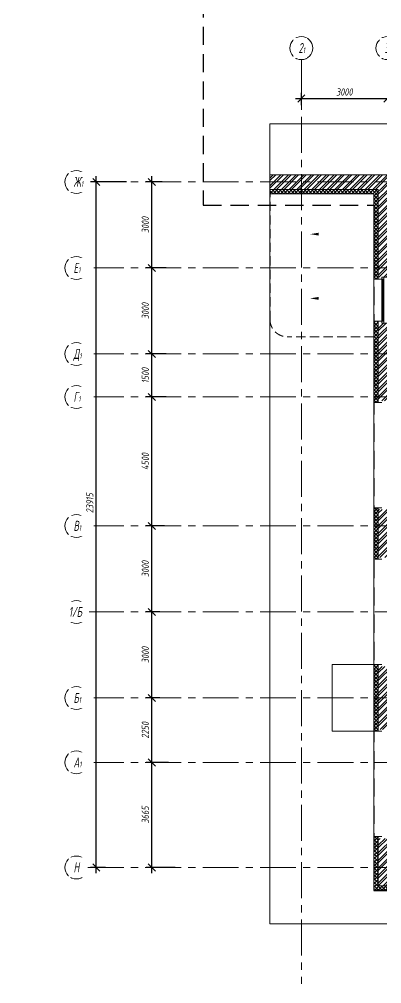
# Model space of a CAD drawing. Header units: millimetres. Extents: x 0 to 9491604, y -172998 to 295086.
# Drawn here: x 434488 to 447114, y -76678 to -43033 of the extents above; entities that cross this region are included whole.
import ezdxf
from ezdxf import colors
from ezdxf.entities.mleader import LeaderData, LeaderLine
from ezdxf.enums import TextEntityAlignment as Align
from ezdxf.math import Vec2, Vec3

# ---------------------------------------------------------------- set-up
doc = ezdxf.new("R2018")
doc.units = ezdxf.units.MM
for name, pattern in [('ADSK_Штриховая_ш2 п1', [3, 2, -1]), ('CENTER', [2, 1.25, -0.25, 0.25, -0.25]), ('DASHED', [19.05, 12.7, -6.35])]:
    doc.linetypes.add(name, pattern=pattern)
doc.layers.add('АР_Граница ПБ', color=7, linetype='Continuous', lineweight=53, true_color=0xf60404)
for name, color, linetype, lineweight in [('АР_Маркер экспликации', 239, 'Continuous', 13), ('АР_Навесной фасад', 250, 'Continuous', 5), ('АР_Номер помещения', 250, 'Continuous', 9), ('АР_Оси', 7, 'Continuous', 25), ('АР_Оси размеры', 164, 'Continuous', 9), ('АР_Отметки', 7, 'Continuous', 5), ('АР_Сущ Несущая стена', 250, 'Continuous', 50), ('АР_Утеплитель', 250, 'Continuous', 13), ('АР_Штриховка кирпич', 250, 'Continuous', 9), ('Контунр козырька', 250, 'ADSK_Штриховая_ш2 п1', 30)]:
    doc.layers.add(name, color=color, linetype=linetype, lineweight=lineweight)
doc.layers.add('АР_Названия помещений', color=124, linetype='Continuous', lineweight=5, plot=False)
doc.layers.add('АР_Помещения_площадь', color=19, linetype='Continuous', lineweight=9, plot=False)
doc.layers.add('АР_новое окно', color=160, linetype='Continuous')
doc.layers.add('АР_Площадь контур', color=7, linetype='Continuous', lineweight=30, true_color=0xff9ee7, plot=False)
doc.styles.add('ISOCPEUR', font='', dxfattribs={"height": 250})
doc.styles.get("Standard").update_dxf_attribs({"font": 'GOST.TTF'})
doc.styles.add('ГОСТ 2.304', font='CS_Gost2304.shx', dxfattribs={"oblique": 10})
doc.styles.get('ISOCPEUR').set_extended_font_data('ISOCPEUR', italic=True)
doc.dimstyles.new('СПДС', dxfattribs={"dimscale": 100, "dimtxt": 2.5, "dimasz": 2.5, "dimexe": 2, "dimexo": 0.625, "dimgap": 1, "dimtad": 1, "dimdec": 0, "dimrnd": 5, "dimtxsty": 'ГОСТ 2.304', "dimblk": 'OBLIQUE', "dimblk1": 'OBLIQUE', "dimblk2": 'OBLIQUE', "dimcen": 2.5, "dimdle": 2, "dimadec": 0, "dimazin": 2, "dimtfac": 0.75, "dimtdec": 4, "dimtmove": 1, "dimatfit": 3, "dimfxl": 1, "dimtfill": 1, "dimtolj": 1, "dimarcsym": 1})
pattern_1 = [(45, (-503931.1, 9514.15), (-132.58252, 132.58252), []), (45, (-503842.72, 9514.15), (-132.58252, 132.58252), [])]

# ---------------------------------------------------------------- blocks, each defined once
blk = doc.blocks.new('*U275')
at = {"layer": 'АР_новое окно', "lineweight": 9}
for p, q in [((0, 1600), (-70, 1600)), ((-70, 1600), (-70, 0)), ((-70, 0), (-70, 1600)), ((0, 1530), (-70, 1530)), ((-35, 1530), (-35, 70)), ((0, 1600), (0, 0)), ((0, 70), (-70, 70)), ((0, 0), (-70, 0))]:
    blk.add_line(p, q, dxfattribs=at)
blk = doc.blocks.new('_Oblique')
at = {"color": 0, "linetype": 'ByBlock', "lineweight": -2}
blk.add_line((-0.5, -0.5), (0.5, 0.5), dxfattribs=at)
blk = doc.blocks.new('*D159')
at = {"layer": 'Defpoints', "color": 0, "ltscale": 100, "transparency": 16777216}
for p in [(439103, -68958), (439752, -68958), (439982, -72623)]:
    blk.add_point(p, dxfattribs=at)
at = {"layer": 'АР_Оси размеры', "color": 0, "lineweight": -2, "ltscale": 100, "transparency": 16777216}
for p, q in [((439689, -68958), (438903, -68958)), ((439103, -72823), (439103, -68758)), ((439919, -72623), (438903, -72623))]:
    blk.add_line(p, q, dxfattribs=at)
at = {"layer": 'АР_Оси размеры', "color": 0, "lineweight": -2, "ltscale": 100, "transparency": 16777216, "xscale": 250, "yscale": 250, "zscale": 250}
for p, rotation in [((439103, -68958), 90), ((439103, -72623), 270)]:
    blk.add_blockref('_Oblique', p, dxfattribs=dict(at, rotation=rotation))
at = {"layer": 'АР_Оси размеры', "color": 0, "lineweight": 9, "ltscale": 100, "transparency": 16777216, "insert": (438878, -70790), "char_height": 250, "attachment_point": 5, "rotation": 90, "style": 'ГОСТ 2.304', "bg_fill": 3, "box_fill_scale": 1.1, "bg_fill_color": 256, "bg_fill_true_color": 13158600, "bg_fill_transparency": 0}
blk.add_mtext('\\A1;3665', dxfattribs=at)
blk = doc.blocks.new('*D160')
at = {"layer": 'Defpoints', "color": 0, "ltscale": 100, "transparency": 16777216}
for p in [(439103, -66708), (439445, -66708), (439752, -68958)]:
    blk.add_point(p, dxfattribs=at)
at = {"layer": 'АР_Оси размеры', "color": 0, "lineweight": -2, "ltscale": 100, "transparency": 16777216}
for p, q in [((439103, -69158), (439103, -66508)), ((439382, -66708), (438903, -66708)), ((439689, -68958), (438903, -68958))]:
    blk.add_line(p, q, dxfattribs=at)
at = {"layer": 'АР_Оси размеры', "color": 0, "lineweight": -2, "ltscale": 100, "transparency": 16777216, "xscale": 250, "yscale": 250, "zscale": 250}
for p, rotation in [((439103, -66708), 90), ((439103, -68958), 270)]:
    blk.add_blockref('_Oblique', p, dxfattribs=dict(at, rotation=rotation))
at = {"layer": 'АР_Оси размеры', "color": 0, "lineweight": 9, "ltscale": 100, "transparency": 16777216, "insert": (438878, -67833), "char_height": 250, "attachment_point": 5, "rotation": 90, "style": 'ГОСТ 2.304', "bg_fill": 3, "box_fill_scale": 1.1, "bg_fill_color": 256, "bg_fill_true_color": 13158600, "bg_fill_transparency": 0}
blk.add_mtext('\\A1;2250', dxfattribs=at)
blk = doc.blocks.new('*D161')
at = {"layer": 'Defpoints', "color": 0, "ltscale": 100, "transparency": 16777216}
for p in [(439103, -63708), (439445, -63708), (439445, -66708)]:
    blk.add_point(p, dxfattribs=at)
at = {"layer": 'АР_Оси размеры', "color": 0, "lineweight": -2, "ltscale": 100, "transparency": 16777216}
for p, q in [((439103, -66908), (439103, -63508)), ((439382, -63708), (438903, -63708)), ((439382, -66708), (438903, -66708))]:
    blk.add_line(p, q, dxfattribs=at)
at = {"layer": 'АР_Оси размеры', "color": 0, "lineweight": -2, "ltscale": 100, "transparency": 16777216, "xscale": 250, "yscale": 250, "zscale": 250}
for p, rotation in [((439103, -63708), 90), ((439103, -66708), 270)]:
    blk.add_blockref('_Oblique', p, dxfattribs=dict(at, rotation=rotation))
at = {"layer": 'АР_Оси размеры', "color": 0, "lineweight": 9, "ltscale": 100, "transparency": 16777216, "insert": (438878, -65208), "char_height": 250, "attachment_point": 5, "rotation": 90, "style": 'ГОСТ 2.304', "bg_fill": 3, "box_fill_scale": 1.1, "bg_fill_color": 256, "bg_fill_true_color": 13158600, "bg_fill_transparency": 0}
blk.add_mtext('\\A1;3000', dxfattribs=at)
blk = doc.blocks.new('*D162')
at = {"layer": 'Defpoints', "color": 0, "ltscale": 100, "transparency": 16777216}
for p in [(439103, -60708), (439612, -60708), (439445, -63708)]:
    blk.add_point(p, dxfattribs=at)
at = {"layer": 'АР_Оси размеры', "color": 0, "lineweight": -2, "ltscale": 100, "transparency": 16777216}
for p, q in [((439103, -63908), (439103, -60508)), ((439549, -60708), (438903, -60708)), ((439382, -63708), (438903, -63708))]:
    blk.add_line(p, q, dxfattribs=at)
at = {"layer": 'АР_Оси размеры', "color": 0, "lineweight": -2, "ltscale": 100, "transparency": 16777216, "xscale": 250, "yscale": 250, "zscale": 250}
for p, rotation in [((439103, -60708), 90), ((439103, -63708), 270)]:
    blk.add_blockref('_Oblique', p, dxfattribs=dict(at, rotation=rotation))
at = {"layer": 'АР_Оси размеры', "color": 0, "lineweight": 9, "ltscale": 100, "transparency": 16777216, "insert": (438878, -62208), "char_height": 250, "attachment_point": 5, "rotation": 90, "style": 'ГОСТ 2.304', "bg_fill": 3, "box_fill_scale": 1.1, "bg_fill_color": 256, "bg_fill_true_color": 13158600, "bg_fill_transparency": 0}
blk.add_mtext('\\A1;3000', dxfattribs=at)
blk = doc.blocks.new('*D163')
at = {"layer": 'Defpoints', "color": 0, "ltscale": 100, "transparency": 16777216}
for p in [(439103, -56208), (439666, -56208), (439612, -60708)]:
    blk.add_point(p, dxfattribs=at)
at = {"layer": 'АР_Оси размеры', "color": 0, "lineweight": -2, "ltscale": 100, "transparency": 16777216}
for p, q in [((439103, -60908), (439103, -56008)), ((439603, -56208), (438903, -56208)), ((439549, -60708), (438903, -60708))]:
    blk.add_line(p, q, dxfattribs=at)
at = {"layer": 'АР_Оси размеры', "color": 0, "lineweight": -2, "ltscale": 100, "transparency": 16777216, "xscale": 250, "yscale": 250, "zscale": 250}
for p, rotation in [((439103, -56208), 90), ((439103, -60708), 270)]:
    blk.add_blockref('_Oblique', p, dxfattribs=dict(at, rotation=rotation))
at = {"layer": 'АР_Оси размеры', "color": 0, "lineweight": 9, "ltscale": 100, "transparency": 16777216, "insert": (438878, -58458), "char_height": 250, "attachment_point": 5, "rotation": 90, "style": 'ГОСТ 2.304', "bg_fill": 3, "box_fill_scale": 1.1, "bg_fill_color": 256, "bg_fill_true_color": 13158600, "bg_fill_transparency": 0}
blk.add_mtext('\\A1;4500', dxfattribs=at)
blk = doc.blocks.new('*D164')
at = {"layer": 'Defpoints', "color": 0, "ltscale": 100, "transparency": 16777216}
for p in [(439103, -54708), (439666, -54708), (439666, -56208)]:
    blk.add_point(p, dxfattribs=at)
at = {"layer": 'АР_Оси размеры', "color": 0, "lineweight": -2, "ltscale": 100, "transparency": 16777216}
for p, q in [((439603, -54708), (438903, -54708)), ((439103, -56408), (439103, -54508)), ((439603, -56208), (438903, -56208))]:
    blk.add_line(p, q, dxfattribs=at)
at = {"layer": 'АР_Оси размеры', "color": 0, "lineweight": -2, "ltscale": 100, "transparency": 16777216, "xscale": 250, "yscale": 250, "zscale": 250}
for p, rotation in [((439103, -54708), 90), ((439103, -56208), 270)]:
    blk.add_blockref('_Oblique', p, dxfattribs=dict(at, rotation=rotation))
at = {"layer": 'АР_Оси размеры', "color": 0, "lineweight": 9, "ltscale": 100, "transparency": 16777216, "insert": (438878, -55458), "char_height": 250, "attachment_point": 5, "rotation": 90, "style": 'ГОСТ 2.304', "bg_fill": 3, "box_fill_scale": 1.1, "bg_fill_color": 256, "bg_fill_true_color": 13158600, "bg_fill_transparency": 0}
blk.add_mtext('\\A1;1500', dxfattribs=at)
blk = doc.blocks.new('*D165')
at = {"layer": 'Defpoints', "color": 0, "ltscale": 100, "transparency": 16777216}
for p in [(439103, -51708), (439526, -51708), (439666, -54708)]:
    blk.add_point(p, dxfattribs=at)
at = {"layer": 'АР_Оси размеры', "color": 0, "lineweight": -2, "ltscale": 100, "transparency": 16777216}
for p, q in [((439464, -51708), (438903, -51708)), ((439103, -54908), (439103, -51508)), ((439603, -54708), (438903, -54708))]:
    blk.add_line(p, q, dxfattribs=at)
at = {"layer": 'АР_Оси размеры', "color": 0, "lineweight": -2, "ltscale": 100, "transparency": 16777216, "xscale": 250, "yscale": 250, "zscale": 250}
for p, rotation in [((439103, -51708), 90), ((439103, -54708), 270)]:
    blk.add_blockref('_Oblique', p, dxfattribs=dict(at, rotation=rotation))
at = {"layer": 'АР_Оси размеры', "color": 0, "lineweight": 9, "ltscale": 100, "transparency": 16777216, "insert": (438878, -53208), "char_height": 250, "attachment_point": 5, "rotation": 90, "style": 'ГОСТ 2.304', "bg_fill": 3, "box_fill_scale": 1.1, "bg_fill_color": 256, "bg_fill_true_color": 13158600, "bg_fill_transparency": 0}
blk.add_mtext('\\A1;3000', dxfattribs=at)
blk = doc.blocks.new('*D166')
at = {"layer": 'Defpoints', "color": 0, "ltscale": 100, "transparency": 16777216}
for p in [(439103, -48708), (439526, -48708), (439666, -51708)]:
    blk.add_point(p, dxfattribs=at)
at = {"layer": 'АР_Оси размеры', "color": 0, "lineweight": -2, "ltscale": 100, "transparency": 16777216}
for p, q in [((439464, -48708), (438903, -48708)), ((439103, -51908), (439103, -48508)), ((439603, -51708), (438903, -51708))]:
    blk.add_line(p, q, dxfattribs=at)
at = {"layer": 'АР_Оси размеры', "color": 0, "lineweight": -2, "ltscale": 100, "transparency": 16777216, "xscale": 250, "yscale": 250, "zscale": 250}
for p, rotation in [((439103, -48708), 90), ((439103, -51708), 270)]:
    blk.add_blockref('_Oblique', p, dxfattribs=dict(at, rotation=rotation))
at = {"layer": 'АР_Оси размеры', "color": 0, "lineweight": 9, "ltscale": 100, "transparency": 16777216, "insert": (438878, -50208), "char_height": 250, "attachment_point": 5, "rotation": 90, "style": 'ГОСТ 2.304', "bg_fill": 3, "box_fill_scale": 1.1, "bg_fill_color": 256, "bg_fill_true_color": 13158600, "bg_fill_transparency": 0}
blk.add_mtext('\\A1;3000', dxfattribs=at)
blk = doc.blocks.new('*D167')
at = {"layer": 'Defpoints', "color": 0, "ltscale": 100, "transparency": 16777216}
for p in [(447315, -44826), (444315, -46089), (447315, -45795)]:
    blk.add_point(p, dxfattribs=at)
at = {"layer": 'АР_Оси размеры', "color": 0, "lineweight": -2, "ltscale": 100, "transparency": 16777216}
for p, q in [((447315, -44888), (447315, -45995)), ((444315, -46027), (444315, -45595)), ((444115, -45795), (447515, -45795))]:
    blk.add_line(p, q, dxfattribs=at)
at = {"layer": 'АР_Оси размеры', "color": 0, "lineweight": -2, "ltscale": 100, "transparency": 16777216, "xscale": 250, "yscale": 250, "zscale": 250, "rotation": 180}
blk.add_blockref('_Oblique', (444315, -45795), dxfattribs=at)
at = {"layer": 'АР_Оси размеры', "color": 0, "lineweight": -2, "ltscale": 100, "transparency": 16777216, "xscale": 250, "yscale": 250, "zscale": 250}
blk.add_blockref('_Oblique', (447315, -45795), dxfattribs=at)
at = {"layer": 'АР_Оси размеры', "color": 0, "lineweight": 9, "ltscale": 100, "transparency": 16777216, "insert": (445815, -45570), "char_height": 250, "attachment_point": 5, "style": 'ГОСТ 2.304', "bg_fill": 3, "box_fill_scale": 1.1, "bg_fill_color": 256, "bg_fill_true_color": 13158600, "bg_fill_transparency": 0}
blk.add_mtext('\\A1;3000', dxfattribs=at)
blk = doc.blocks.new('_DotSmall')
at = {"color": 0, "linetype": 'ByBlock', "const_width": 0.5}
blk.add_lwpolyline([(-0.0625, 0, 1), (0.0625, 0, 1)], format="xyb", close=True, dxfattribs=at)
blk = doc.blocks.new('*D173')
at = {"layer": 'Defpoints', "color": 0, "ltscale": 100, "transparency": 16777216}
for p in [(437170, -48708), (438289, -48708), (437549, -72623)]:
    blk.add_point(p, dxfattribs=at)
at = {"layer": 'АР_Оси размеры', "color": 0, "lineweight": -2, "ltscale": 100, "transparency": 16777216}
for p, q in [((438227, -48708), (436970, -48708)), ((437170, -72823), (437170, -48508)), ((437487, -72623), (436970, -72623))]:
    blk.add_line(p, q, dxfattribs=at)
at = {"layer": 'АР_Оси размеры', "color": 0, "lineweight": -2, "ltscale": 100, "transparency": 16777216, "xscale": 250, "yscale": 250, "zscale": 250}
for p, rotation in [((437170, -48708), 90), ((437170, -72623), 270)]:
    blk.add_blockref('_Oblique', p, dxfattribs=dict(at, rotation=rotation))
at = {"layer": 'АР_Оси размеры', "color": 0, "lineweight": 9, "ltscale": 100, "transparency": 16777216, "insert": (436945, -59912), "char_height": 250, "attachment_point": 5, "rotation": 90, "style": 'ГОСТ 2.304', "bg_fill": 3, "box_fill_scale": 1.1, "bg_fill_color": 256, "bg_fill_true_color": 13158600, "bg_fill_transparency": 0}
blk.add_mtext('\\A1;23915', dxfattribs=at)
blk = doc.blocks.new('*U154')
at = {"layer": 'АР_Граница ПБ', "color": 18, "linetype": 'DASHED', "lineweight": 30, "ltscale": 50, "true_color": 0x000000}
blk.add_lwpolyline([(5716, 10401, 0.157896), (8648, 16439), (38244, 16439), (38244, 19569), (41754, 19569), (41754, 30409), (15745, 30409), (15745, 33919), (6404, 33919), (6404, 30409), (-756, 30409), (-756, 33409), (-11596, 33409), (-11596, 29855, 0.334723), (-20031, 21409), (-23596, 21409), (-23596, 7563), (-17656, 7568), (-17656, -16340), (-10047, -16340)], format="xyb", dxfattribs=at)
blk = doc.blocks.new('*U249')
at = {"color": 7, "style": 'ISOCPEUR', "width": 0.7, "flags": 1}
blk.add_attdef('КАТЕГОРИЯ', (-499, -2092), '', height=250, dxfattribs=at)
at = {"layer": 'АР_Номер помещения', "color": 7, "style": 'ISOCPEUR', "width": 0.7}
blk.add_attdef('НОМЕР_ПОМЕЩЕНИЯ', text='', height=300, dxfattribs=at).set_placement((-14595, 10538), align=Align.MIDDLE_CENTER)
at = {"layer": 'АР_Помещения_площадь', "color": 7, "style": 'ISOCPEUR', "width": 0.7}
blk.add_attdef('ПЛОЩАДЬ_ПОМЕЩЕНИЯ', text='', height=200, dxfattribs=at).set_placement((-16735, 6522), align=Align.MIDDLE_RIGHT)
at = {"layer": 'АР_Помещения_площадь', "color": 7, "lineweight": 30, "width": 0.7, "flags": 104}
blk.add_attdef('ИМЯ_ПОМЕЩЕНИЯ', text='', height=100, dxfattribs=at).set_placement((158, 1217), align=Align.MIDDLE_CENTER)
blk = doc.blocks.new('*U286')
at = {"color": 7, "style": 'ISOCPEUR', "width": 0.7, "flags": 1}
blk.add_attdef('КАТЕГОРИЯ', (-499, -2092), '', height=250, dxfattribs=at)
at = {"layer": 'АР_Номер помещения', "color": 7, "style": 'ISOCPEUR', "width": 0.7}
blk.add_attdef('НОМЕР_ПОМЕЩЕНИЯ', text='', height=300, dxfattribs=at).set_placement((-12706, 14289), align=Align.MIDDLE_CENTER)
at = {"layer": 'АР_Помещения_площадь', "color": 7, "style": 'ISOCPEUR', "width": 0.7}
blk.add_attdef('ПЛОЩАДЬ_ПОМЕЩЕНИЯ', text='', height=200, dxfattribs=at).set_placement((-12402, 13467), align=Align.MIDDLE_RIGHT)
at = {"layer": 'АР_Помещения_площадь', "color": 7, "lineweight": 30, "width": 0.7, "flags": 104}
blk.add_attdef('ИМЯ_ПОМЕЩЕНИЯ', text='', height=100, dxfattribs=at).set_placement((158, 1217), align=Align.MIDDLE_CENTER)
blk = doc.blocks.new('АР план')
at = {"layer": 'АР_Утеплитель', "lineweight": 9, "ltscale": 100}
h = blk.add_hatch(dxfattribs=at)
h.set_pattern_fill('ANSI37', color=256, scale=700)
h.set_pattern_definition([(45, (-529044.6, -16206.11), (-61.871843, 61.871843), []), (135, (-529044.6, -16206.11), (-61.871843, -61.871843), [])])
h.paths.add_polyline_path([(443220.9, -48968), (443220.9, -49118), (446845.4, -49118), (446845.4, -52098.3), (446995.4, -52098.3), (446995.4, -48968)])
h = blk.add_hatch(dxfattribs=at)
h.set_pattern_fill('ANSI37', color=256, scale=700)
h.set_pattern_definition([(45, (-529044.6, -20510.82), (-61.871843, 61.871843), []), (135, (-529044.6, -20510.82), (-61.871843, -61.871843), [])])
h.paths.add_polyline_path([(446995.4, -53568.3), (446995.4, -56403), (446845.4, -56403), (446845.4, -53568.3)])
h = blk.add_hatch(dxfattribs=at)
h.set_pattern_fill('ANSI37', color=256, scale=700)
h.set_pattern_definition([(45, (-529044.6, -25980.82), (-61.871843, 61.871843), []), (135, (-529044.6, -25980.82), (-61.871843, -61.871843), [])])
h.paths.add_polyline_path([(446995.4, -60073), (446995.4, -61873), (446845.4, -61873), (446845.4, -60073)])
h = blk.add_hatch(dxfattribs=at)
h.set_pattern_fill('ANSI37', color=256, scale=700)
h.set_pattern_definition([(45, (-529044.6, -31980.82), (-61.871843, 61.871843), []), (135, (-529044.6, -31980.82), (-61.871843, -61.871843), [])])
h.paths.add_polyline_path([(446995.4, -65543), (446995.4, -67873), (446845.4, -67873), (446845.4, -65543)])
h = blk.add_hatch(dxfattribs=at)
h.set_pattern_fill('ANSI37', color=256, scale=700)
h.set_pattern_definition([(45, (-497351.07, -50949.43), (-61.871843, 61.871843), []), (135, (-497351.07, -50949.43), (-61.871843, -61.871843), [])])
h.paths.add_polyline_path([(453845.6, -74586.1), (453995.6, -74586.1), (453995.6, -73263), (446995.4, -73263), (446995.4, -71543), (446845.4, -71543), (446845.4, -73413), (453845.6, -73413)])
at = {"layer": 'АР_Штриховка кирпич', "lineweight": 9, "ltscale": 100}
h = blk.add_hatch(dxfattribs=at)
h.set_pattern_fill('ANSI32', color=256, scale=500)
h.set_pattern_definition(pattern_1)
h.paths.add_polyline_path([(443220.9, -48458), (443220.9, -48468.2), (443220.9, -48468.2), (443220.9, -48968), (446995.4, -48968), (446995.5, -48968), (447635.5, -48968), (447635.4, -48458)])
h = blk.add_hatch(dxfattribs=at)
h.set_pattern_fill('ANSI32', color=256, scale=500)
h.set_pattern_definition(pattern_1)
h.paths.add_polyline_path([(447635.5, -48966.1), (446995.5, -48966.1), (446995.4, -52033.3), (447635.4, -52033.3)])
h = blk.add_hatch(dxfattribs=at)
h.set_pattern_fill('ANSI32', color=256, scale=500)
h.set_pattern_definition(pattern_1)
h.paths.add_polyline_path([(447635.4, -53633.3), (446995.4, -53633.3), (446995.5, -56338), (447635.5, -56338)])
h = blk.add_hatch(dxfattribs=at)
h.set_pattern_fill('ANSI32', color=256, scale=500)
h.set_pattern_definition(pattern_1)
h.paths.add_polyline_path([(447635.4, -60138), (446995.4, -60138), (446995.4, -61808), (447635.4, -61808)])
h = blk.add_hatch(dxfattribs=at)
h.set_pattern_fill('ANSI32', color=256, scale=500)
h.set_pattern_definition(pattern_1)
h.paths.add_polyline_path([(447635.4, -65608), (446995.4, -65608), (446995.4, -67808), (447635.4, -67808)])
h = blk.add_hatch(dxfattribs=at)
h.set_pattern_fill('ANSI32', color=256, scale=500)
h.set_pattern_definition(pattern_1)
h.paths.add_polyline_path([(447635.3, -71608), (446995.4, -71608), (446995.4, -73263), (453995.6, -73263), (453995.6, -72623), (447635.4, -72623)])
at = {"linetype": 'Continuous', "lineweight": 9}
for points in [[(445247.8, -50528.6, 0, 0, 0), (444618.8, -50528.6, 0, 100, 0), (444918.8, -50528.6, 100, 100, 0)], [(445247.8, -52769.8, 0, 0, 0), (444618.8, -52769.8, 0, 100, 0), (444918.8, -52769.8, 100, 100, 0)]]:
    blk.add_lwpolyline(points, format="xyseb", dxfattribs=at)
at = {"layer": 'Defpoints', "color": 18, "lineweight": 9, "ltscale": 100, "true_color": 0x000000}
blk.add_lwpolyline([(453115.5, -46683.2), (443220.9, -46683.2), (443220.9, -74586.1), (471514.2, -74586.1), (471514.2, -46683.2), (453235.5, -46683.2)], dxfattribs=at)
at = {"layer": 'АР_Навесной фасад', "lineweight": 9, "ltscale": 100}
for p, q in [((446835.4, -73423), (453835.6, -73423)), ((446845.4, -73413), (453845.6, -73413))]:
    blk.add_line(p, q, dxfattribs=at)
for points in [[(446995.4, -52098.3), (446835.4, -52098.3)], [(446995.4, -53568.3), (446835.4, -53568.3)], [(446995.4, -56403), (446835.4, -56403)], [(446995.4, -60073), (446835.4, -60073)], [(446995.4, -61873), (446835.4, -61873)], [(446995.4, -65543), (446835.4, -65543)], [(446995.4, -67873), (446835.4, -67873)], [(446995.4, -71543), (446835.4, -71543)]]:
    blk.add_lwpolyline(points, dxfattribs=at)
at = {"layer": 'АР_новое окно', "lineweight": 9, "ltscale": 100}
for p, q in [((443220.9, -49118), (446845.4, -49118)), ((446845.4, -52098.3), (446845.4, -49118)), ((443220.9, -49128), (446835.4, -49128)), ((446835.4, -73423), (446835.4, -49128)), ((446845.4, -56403), (446845.4, -53568.3)), ((446845.4, -61873), (446845.4, -60073)), ((446845.4, -67873), (446845.4, -65543)), ((446845.4, -73413), (446845.4, -71543))]:
    blk.add_line(p, q, dxfattribs=at)
at = {"layer": 'АР_Оси', "linetype": 'CENTER', "lineweight": 9, "ltscale": 1000}
for p, q in [((444315.5, -44438.8), (444315.5, -76677.8)), ((436877, -48708), (471514.2, -48708)), ((436877, -51708), (471514.2, -51708)), ((436877, -54708), (471514.2, -54708)), ((436877, -56208), (471514.2, -56208)), ((436877, -60708), (471514.2, -60708)), ((436877, -63708), (471514.2, -63708)), ((436877, -66708), (471514.2, -66708)), ((436877, -68958), (471514.2, -68958))]:
    blk.add_line(p, q, dxfattribs=at)
at = {"layer": 'АР_Оси', "lineweight": 9, "ltscale": 0.5}
for centre in [(444315.5, -44038.8), (447315.5, -44038.8), (436477, -48708), (436477, -51708), (436477, -54708), (436477, -56208), (436477, -60708), (436477, -63708), (436477, -66708), (436477, -68958), (436477, -72623)]:
    blk.add_circle(centre, 400, dxfattribs=at)
at = {"layer": 'АР_Площадь контур', "lineweight": 9}
blk.add_lwpolyline([(449171.5, -46683.2), (449171.5, -47737.9), (447515.4, -47738), (447515.4, -48458), (443220.9, -48458)], dxfattribs=at)
at = {"layer": 'АР_Сущ Несущая стена', "lineweight": 9, "ltscale": 100}
for p, q in [((443220.9, -48458), (447635.4, -48458)), ((443220.9, -48968), (446995.4, -48968)), ((446995.4, -51938), (446995.4, -48968)), ((446995.4, -51623.9), (446995.4, -52098.3)), ((447114.3, -52098.3), (446995.4, -52098.3)), ((447114.3, -52033.3), (447635.4, -52033.3)), ((447114.3, -52098.3), (447114.3, -52033.3)), ((446995.4, -56403), (446995.4, -53568.3)), ((447114.3, -53568.3), (446995.4, -53568.3)), ((447114.3, -53633.3), (447114.3, -53568.3)), ((447114.3, -53633.3), (447635.4, -53633.3)), ((447114.3, -56403), (446995.4, -56403)), ((446995.4, -61873), (446995.4, -60073)), ((447114.3, -60073), (446995.4, -60073)), ((447114.3, -61873), (446995.4, -61873)), ((446995.4, -67873), (446995.4, -65543)), ((447114.3, -65543), (446995.4, -65543)), ((447114.3, -67873), (446995.4, -67873)), ((446995.4, -73263), (446995.4, -71543)), ((447114.3, -71543), (446995.4, -71543)), ((446995.4, -73263), (453995.6, -73263))]:
    blk.add_line(p, q, dxfattribs=at)
at = {"layer": 'АР_Сущ Несущая стена', "color": 4, "lineweight": 9, "ltscale": 100}
blk.add_line((447114.3, -53633.3), (447114.3, -52033.3), dxfattribs=at)
at = {"layer": 'АР_Утеплитель', "lineweight": 9, "ltscale": 0.25}
blk.add_lwpolyline([(446835.4, -67873), (445385.2, -67872.8), (445385.4, -65542.8), (446835.4, -65543)], dxfattribs=at)
blk.add_lwpolyline([(446835.4, -67873), (445385.2, -67872.8), (445385.4, -65542.8), (446835.4, -65543)], dxfattribs=at)
at = {"layer": 'Контунр козырька', "linetype": 'DASHED', "lineweight": 9, "ltscale": 25}
for points in [[(443223.4, -53525.2), (443223.4, -49128)], [(446835.4, -54108.2), (443823.4, -54108.2)]]:
    blk.add_lwpolyline(points, dxfattribs=at)
blk.add_arc((443823.4, -53508.2), 600, 180, 270, dxfattribs=at)
at = {"layer": 'АР_новое окно', "lineweight": 9, "xscale": -1, "rotation": 180}
blk.add_blockref('*U275', (447184.3, -52033.3), dxfattribs=at)
at = {"layer": 'АР_Оси', "lineweight": 9, "char_height": 350, "attachment_point": 1, "line_spacing_factor": 1.149209, "style": 'ГОСТ 2.304', "bg_fill": 2}
for s, insert, width in [('{\\W0.8;2\\H0.57143x;1}', (444215.7, -43861), 123.867), ('{\\W0.8;3\\H0.57143x;1}', (447215.7, -43861), 123.867), ('{\\W0.8;Ж\\H0.57143x;1}', (436377.2, -48530.2), 528.82), ('{\\W0.8;Е\\H0.57143x;1}', (436377.2, -51530.2), 528.82), ('{\\W0.8;Д\\H0.57143x;1}', (436377.2, -54530.2), 528.82), ('{\\W0.8;Г\\H0.57143x;1}', (436377.2, -56030.2), 528.82), ('{\\W0.8;В\\H0.57143x;1}', (436377.2, -60530.2), 528.82), ('{\\W0.8;1/Б}', (436212.2, -63530.2), 528.82), ('{\\W0.8;Б\\H0.57143x;1}', (436377.2, -66530.2), 528.82), ('{\\W0.8;А\\H0.57143x;1}', (436377.2, -68780.2), 528.82)]:
    blk.add_mtext(s, dxfattribs=dict(at, insert=insert, width=width))
at = {"layer": 'АР_Оси', "lineweight": 9, "insert": (436377.2, -72445.2), "char_height": 350, "attachment_point": 1, "line_spacing_factor": 1.149209, "style": 'ГОСТ 2.304', "bg_fill": 2}
blk.add_mtext('{\\W0.8;Н}', dxfattribs=at)
at = {"layer": 'АР_Оси размеры', "lineweight": 9, "ltscale": 100}
dim = blk.add_linear_dim(base=(447315.5, -45795.5), p1=(444315.5, -46089.3), p2=(447315.5, -44825.7), dimstyle='СПДС', dxfattribs=at)
dim.commit()
dim.dimension.update_dxf_attribs({"geometry": '*D167', "text_midpoint": (445815.5, -45570.5)})
dim = blk.add_linear_dim(base=(439102.8, -68958), p1=(439981.5, -72623), p2=(439751.7, -68958), angle=90, dimstyle='СПДС', dxfattribs=at)
dim.commit()
dim.dimension.update_dxf_attribs({"geometry": '*D159', "text_midpoint": (438877.8, -70790.5)})
at = {"layer": 'АР_Оси', "linetype": 'CENTER', "lineweight": 9, "ltscale": 1000}
blk.add_line((436877, -72623), (447635.4, -72623), dxfattribs=at)
at = {"layer": 'Defpoints', "lineweight": 9, "ltscale": 100}
blk.add_blockref('*U154', (464491.3, -57083), dxfattribs=at)
at = {"layer": 'АР_Оси размеры', "lineweight": 9, "ltscale": 100}
dim = blk.add_linear_dim(base=(439102.8, -66708), p1=(439751.7, -68958), p2=(439444.8, -66708), angle=90, dimstyle='СПДС', dxfattribs=at)
dim.commit()
dim.dimension.update_dxf_attribs({"geometry": '*D160', "text_midpoint": (438877.8, -67833)})
dim = blk.add_linear_dim(base=(439102.8, -63708), p1=(439444.8, -66708), p2=(439444.8, -63708), angle=90, dimstyle='СПДС', dxfattribs=at)
dim.commit()
dim.dimension.update_dxf_attribs({"geometry": '*D161', "text_midpoint": (438877.8, -65208)})
dim = blk.add_linear_dim(base=(439102.8, -60708), p1=(439444.8, -63708), p2=(439611.7, -60708), angle=90, dimstyle='СПДС', dxfattribs=at)
dim.commit()
dim.dimension.update_dxf_attribs({"geometry": '*D162', "text_midpoint": (438877.8, -62208)})
dim = blk.add_linear_dim(base=(439102.8, -56208), p1=(439611.7, -60708), p2=(439665.8, -56208), angle=90, dimstyle='СПДС', dxfattribs=at)
dim.commit()
dim.dimension.update_dxf_attribs({"geometry": '*D163', "text_midpoint": (438877.8, -58458)})
dim = blk.add_linear_dim(base=(439102.8, -54708), p1=(439665.8, -56208), p2=(439665.8, -54708), angle=90, dimstyle='СПДС', dxfattribs=at)
dim.commit()
dim.dimension.update_dxf_attribs({"geometry": '*D164', "text_midpoint": (438877.8, -55458)})
dim = blk.add_linear_dim(base=(439102.8, -51708), p1=(439665.8, -54708), p2=(439526.3, -51708), angle=90, dimstyle='СПДС', dxfattribs=at)
dim.commit()
dim.dimension.update_dxf_attribs({"geometry": '*D165', "text_midpoint": (438877.8, -53208)})
dim = blk.add_linear_dim(base=(439102.8, -48708), p1=(439665.8, -51708), p2=(439526.3, -48708), angle=90, dimstyle='СПДС', dxfattribs=at)
dim.commit()
dim.dimension.update_dxf_attribs({"geometry": '*D166', "text_midpoint": (438877.8, -50208)})
at = {"layer": 'АР_Отметки', "lineweight": 9}
ml = blk.add_multileader_mtext('Standard', dxfattribs=at)
ml.set_content('+3,950', color=256, style='ISOCPEUR')
ml.set_leader_properties(color=256, linetype='Continuous', lineweight=-1)
ml.set_arrow_properties(name='DOTSMALL')
ml.build(insert=Vec2(0, 0))
ml.multileader.update_dxf_attribs({"has_text_frame": 1, "text_left_attachment_type": 4, "text_right_attachment_type": 4, "dogleg_length": 100, "arrow_head_size": 180})
ctx = ml.context
ctx.base_point, ctx.char_height, ctx.arrow_head_size, ctx.landing_gap_size, ctx.plane_origin = Vec3(466759.8, -57069.1), 250, 180, 50, Vec3(466678.4, -58336.7)
ctx.left_attachment, ctx.right_attachment = 4, 4
notes = []
notes.append((ctx, [(0, (0, 0, 0), (0, 0), (1, 0), 1, [])]))
ctx.mtext.insert, ctx.mtext.width, ctx.mtext.line_spacing_style, ctx.mtext.flow_direction = Vec3(466809.8, -56735.8), 852.697, 2, 5
ml = blk.add_multileader_mtext('Standard', dxfattribs=at)
ml.set_content('+1,975', color=256, style='ISOCPEUR')
ml.set_leader_properties(color=256, linetype='Continuous', lineweight=-1)
ml.set_arrow_properties(name='DOTSMALL')
ml.build(insert=Vec2(0, 0))
ml.multileader.update_dxf_attribs({"has_text_frame": 1, "text_left_attachment_type": 4, "text_right_attachment_type": 4, "dogleg_length": 100, "arrow_head_size": 180})
ctx = ml.context
ctx.base_point, ctx.char_height, ctx.arrow_head_size, ctx.landing_gap_size, ctx.plane_origin = Vec3(466447.8, -62180.1), 250, 180, 50, Vec3(469579.8, -63351.8)
ctx.left_attachment, ctx.right_attachment = 4, 4
notes.append((ctx, [(0, (0, 0, 0), (0, 0), (1, 0), 1, [])]))
ctx.mtext.insert, ctx.mtext.width, ctx.mtext.line_spacing_style, ctx.mtext.flow_direction = Vec3(466497.8, -61780.1), 852.697, 2, 5
ml = blk.add_multileader_mtext('Standard', dxfattribs=at)
ml.set_content('+2,410', color=256, style='ISOCPEUR')
ml.set_leader_properties(color=256, linetype='Continuous', lineweight=-1)
ml.set_arrow_properties(name='DOTSMALL')
ml.build(insert=Vec2(0, 0))
ml.multileader.update_dxf_attribs({"has_text_frame": 1, "text_left_attachment_type": 4, "text_right_attachment_type": 4, "dogleg_length": 100, "arrow_head_size": 180})
ctx = ml.context
ctx.base_point, ctx.char_height, ctx.arrow_head_size, ctx.landing_gap_size, ctx.plane_origin = Vec3(463365.5, -73612.9), 250, 180, 50, Vec3(461204.3, -74204.2)
ctx.left_attachment, ctx.right_attachment = 4, 4
notes.append((ctx, [(0, (0, 0, 0), (0, 0), (1, 0), 1, [])]))
ctx.mtext.insert, ctx.mtext.width, ctx.mtext.line_spacing_style, ctx.mtext.flow_direction = Vec3(463415.5, -73279.6), 852.697, 2, 5
for ctx, leaders in notes:
    for number, flags, end, landing, length, lines in leaders:
        leader = LeaderData()
        leader.index, (leader.has_last_leader_line, leader.has_dogleg_vector, leader.attachment_direction) = number, flags
        leader.last_leader_point, leader.dogleg_vector, leader.dogleg_length = Vec3(end), Vec3(landing), length
        for number, points, colour, breaks in lines:
            line = LeaderLine()
            line.index, line.vertices, line.color, line.breaks = number, Vec3.list(points), colors.encode_raw_color(colour), breaks
            leader.lines.append(line)
        ctx.leaders.append(leader)
at = {"layer": 'АР_Оси размеры', "lineweight": 9, "ltscale": 100}
dim = blk.add_linear_dim(base=(437170.1, -48708), p1=(437549.2, -72623), p2=(438289.3, -48708), angle=90, dimstyle='СПДС', dxfattribs=at)
dim.commit()
dim.dimension.update_dxf_attribs({"geometry": '*D173', "text_midpoint": (437170.1, -59911.6), "dimtype": 128})

msp = doc.modelspace()

# ---------------------------------------------------------------- block references
at = {"color": 12, "true_color": 0xe00000}
msp.add_blockref('АР план', (0, 0), dxfattribs=at)

# ---------------------------------------------------------------- next in the draw order: block references
at = {"layer": 'АР_Маркер экспликации', "color": 7, "lineweight": 9}
ref = msp.add_blockref('*U286', (400668.2, 30563.8), dxfattribs=at)
lines = msp.add_mtext('\\W0.8000;Многофункциональное пространство с функцией актового зала (с эстрадой в уровне пола)', dxfattribs={"layer": 'АР_Названия помещений', "insert": (388509, 42822.1), "char_height": 6157.775, "width": 926.94, "attachment_point": 1})
ref.add_attrib('ИМЯ_ПОМЕЩЕНИЯ', '', (388509, 42822.1), dxfattribs={"flags": 104}).embed_mtext(lines)
ref = msp.add_blockref('*U249', (405855.8, 12493), dxfattribs=at)
lines = msp.add_mtext('\\W0.8000;Творческая мастерская с возможностью разделения трансформируемой перегородкой на два помещения', dxfattribs={"layer": 'АР_Названия помещений', "insert": (391370.6, 19918.4), "char_height": 5228.0139, "width": 926.94, "attachment_point": 1})
ref.add_attrib('ИМЯ_ПОМЕЩЕНИЯ', '', (391370.6, 19918.4), dxfattribs={"flags": 104}).embed_mtext(lines)

doc.saveas('drawing.dxf')
